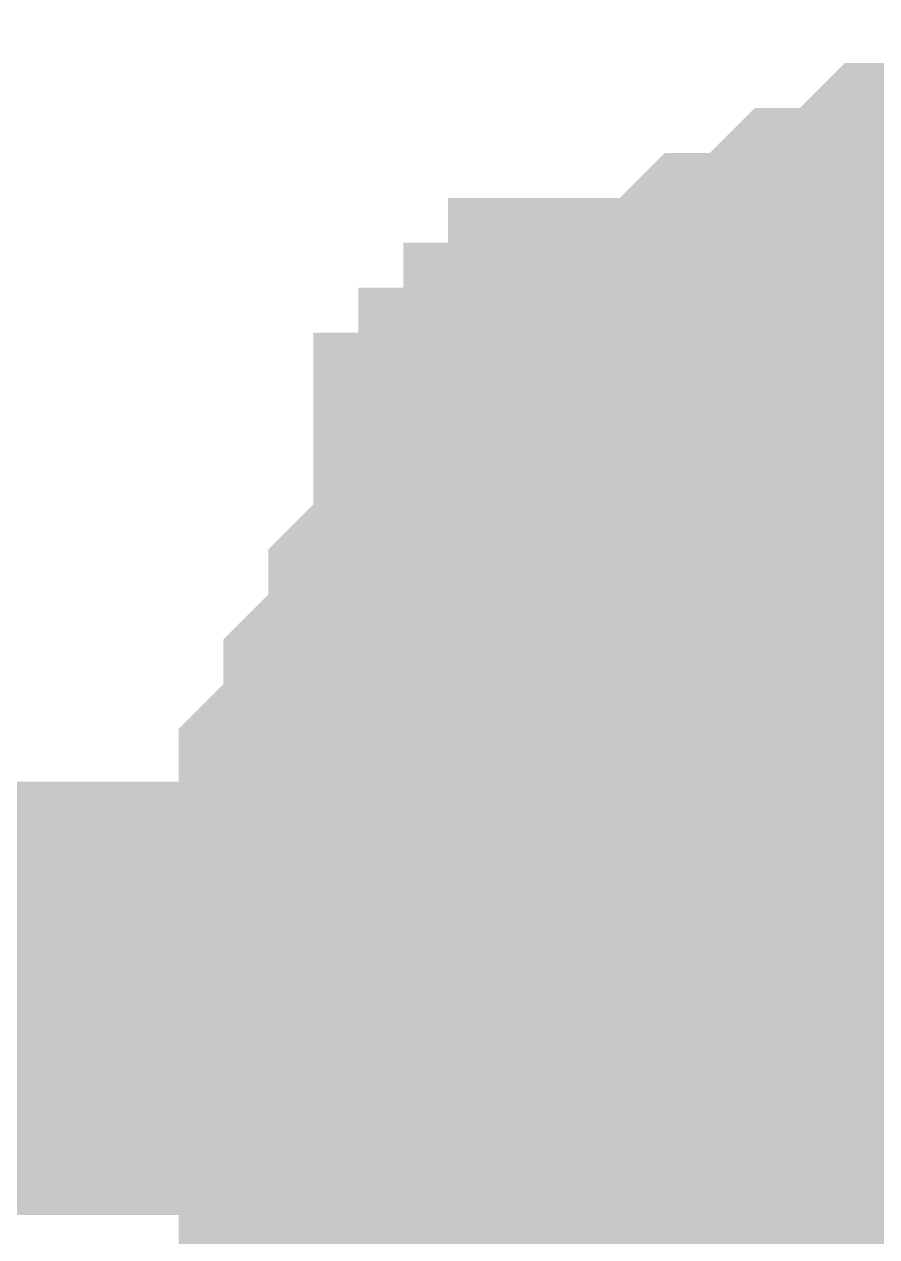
# Model space of a CAD drawing. Extents: x 196 to 1101, y 70 to 664.
# Drawn here: x 441.308 to 441.897, y 126 to 126.838 of the extents above; entities that cross this region are included whole.
import ezdxf

# ---------------------------------------------------------------- set-up
doc = ezdxf.new("R2010")
doc.units = 0
doc.header["$MEASUREMENT"] = 0
doc.layers.add('Sheet', color=255, linetype='CONTINUOUS')

msp = doc.modelspace()

# ---------------------------------------------------------------- linework, layer by layer
at = {"layer": 'Sheet', "const_width": 0.29972}
for points in [[(414.57636, 141.16972), (427.06092, 141.16972), (427.06092, 126.16438), (442.06103, 126.16438), (442.06103, 126.16438)], [(441.56414, 126.16438), (441.56414, 126.19545), (441.56414, 126.22652), (441.56414, 126.22652), (441.56414, 126.25758), (441.56414, 126.28865), (441.59519, 126.31972), (441.59519, 126.35079), (441.59519, 126.35079), (441.62625, 126.38185), (441.62625, 126.41292), (441.62625, 126.41292), (441.6573, 126.44399), (441.6573, 126.47505), (441.68836, 126.47505), (441.68836, 126.50612), (441.71942, 126.50612), (441.71942, 126.53719), (441.75047, 126.53719), (441.75047, 126.56825), (441.78153, 126.56825), (441.81259, 126.59932), (441.81259, 126.59932), (441.84364, 126.59932), (441.8747, 126.63039), (441.8747, 126.63039), (441.90575, 126.63039), (441.93681, 126.66145), (441.96787, 126.66145), (441.99892, 126.66145), (441.99892, 126.66145), (442.02998, 126.66145), (442.06103, 126.66145)], [(441.56414, 126.16438), (441.56414, 126.19545), (441.56414, 126.22652), (441.56414, 126.22652), (441.56414, 126.25758), (441.56414, 126.28865), (441.59519, 126.31972), (441.59519, 126.35079), (441.59519, 126.35079), (441.62625, 126.38185), (441.62625, 126.41292), (441.62625, 126.41292), (441.6573, 126.44399), (441.6573, 126.47505), (441.68836, 126.47505), (441.68836, 126.50612), (441.71942, 126.50612), (441.71942, 126.53719), (441.75047, 126.53719), (441.75047, 126.56825), (441.78153, 126.56825), (441.81259, 126.59932), (441.81259, 126.59932), (441.84364, 126.59932), (441.8747, 126.63039), (441.8747, 126.63039), (441.90575, 126.63039), (441.93681, 126.66145), (441.96787, 126.66145), (441.99892, 126.66145), (441.99892, 126.66145), (442.02998, 126.66145), (442.06103, 126.66145)], [(441.56414, 126.16438), (441.56414, 126.19545), (441.56414, 126.22652), (441.56414, 126.22652), (441.56414, 126.25758), (441.56414, 126.28865), (441.59519, 126.31972), (441.59519, 126.35079), (441.59519, 126.35079), (441.62625, 126.38185), (441.62625, 126.41292), (441.62625, 126.41292), (441.6573, 126.44399), (441.6573, 126.47505), (441.68836, 126.47505), (441.68836, 126.50612), (441.71942, 126.50612), (441.71942, 126.53719), (441.75047, 126.53719), (441.75047, 126.56825), (441.78153, 126.56825), (441.81259, 126.59932), (441.81259, 126.59932), (441.84364, 126.59932), (441.8747, 126.63039), (441.8747, 126.63039), (441.90575, 126.63039), (441.93681, 126.66145), (441.96787, 126.66145), (441.99892, 126.66145), (441.99892, 126.66145), (442.02998, 126.66145), (442.06103, 126.66145)], [(441.56414, 126.16438), (441.56414, 126.19545), (441.56414, 126.22652), (441.56414, 126.22652), (441.56414, 126.25758), (441.56414, 126.28865), (441.59519, 126.31972), (441.59519, 126.35079), (441.59519, 126.35079), (441.62625, 126.38185), (441.62625, 126.41292), (441.62625, 126.41292), (441.6573, 126.44399), (441.6573, 126.47505), (441.68836, 126.47505), (441.68836, 126.50612), (441.71942, 126.50612), (441.71942, 126.53719), (441.75047, 126.53719), (441.75047, 126.56825), (441.78153, 126.56825), (441.81259, 126.59932), (441.81259, 126.59932), (441.84364, 126.59932), (441.8747, 126.63039), (441.8747, 126.63039), (441.90575, 126.63039), (441.93681, 126.66145), (441.96787, 126.66145), (441.99892, 126.66145), (441.99892, 126.66145), (442.02998, 126.66145), (442.06103, 126.66145)], [(441.56414, 126.16438), (441.56414, 126.19545), (441.56414, 126.22652), (441.56414, 126.22652), (441.56414, 126.25758), (441.56414, 126.28865), (441.59519, 126.31972), (441.59519, 126.35079), (441.59519, 126.35079), (441.62625, 126.38185), (441.62625, 126.41292), (441.62625, 126.41292), (441.6573, 126.44399), (441.6573, 126.47505), (441.68836, 126.47505), (441.68836, 126.50612), (441.71942, 126.50612), (441.71942, 126.53719), (441.75047, 126.53719), (441.75047, 126.56825), (441.78153, 126.56825), (441.81259, 126.59932), (441.81259, 126.59932), (441.84364, 126.59932), (441.8747, 126.63039), (441.8747, 126.63039), (441.90575, 126.63039), (441.93681, 126.66145), (441.96787, 126.66145), (441.99892, 126.66145), (441.99892, 126.66145), (442.02998, 126.66145), (442.06103, 126.66145)], [(441.56414, 126.16438), (441.56414, 126.19545), (441.56414, 126.22652), (441.56414, 126.22652), (441.56414, 126.25758), (441.56414, 126.28865), (441.59519, 126.31972), (441.59519, 126.35079), (441.59519, 126.35079), (441.62625, 126.38185), (441.62625, 126.41292), (441.62625, 126.41292), (441.6573, 126.44399), (441.6573, 126.47505), (441.68836, 126.47505), (441.68836, 126.50612), (441.71942, 126.50612), (441.71942, 126.53719), (441.75047, 126.53719), (441.75047, 126.56825), (441.78153, 126.56825), (441.81259, 126.59932), (441.81259, 126.59932), (441.84364, 126.59932), (441.8747, 126.63039), (441.8747, 126.63039), (441.90575, 126.63039), (441.93681, 126.66145), (441.96787, 126.66145), (441.99892, 126.66145), (441.99892, 126.66145), (442.02998, 126.66145), (442.06103, 126.66145)], [(441.56414, 126.16438), (441.56414, 126.19545), (441.56414, 126.22652), (441.56414, 126.22652), (441.56414, 126.25758), (441.56414, 126.28865), (441.59519, 126.31972), (441.59519, 126.35079), (441.59519, 126.35079), (441.62625, 126.38185), (441.62625, 126.41292), (441.62625, 126.41292), (441.6573, 126.44399), (441.6573, 126.47505), (441.68836, 126.47505), (441.68836, 126.50612), (441.71942, 126.50612), (441.71942, 126.53719), (441.75047, 126.53719), (441.75047, 126.56825), (441.78153, 126.56825), (441.81259, 126.59932), (441.81259, 126.59932), (441.84364, 126.59932), (441.8747, 126.63039), (441.8747, 126.63039), (441.90575, 126.63039), (441.93681, 126.66145), (441.96787, 126.66145), (441.99892, 126.66145), (441.99892, 126.66145), (442.02998, 126.66145), (442.06103, 126.66145)], [(441.56414, 126.16438), (441.56414, 126.19545), (441.56414, 126.22652), (441.56414, 126.22652), (441.56414, 126.25758), (441.56414, 126.28865), (441.59519, 126.31972), (441.59519, 126.35079), (441.59519, 126.35079), (441.62625, 126.38185), (441.62625, 126.41292), (441.62625, 126.41292), (441.6573, 126.44399), (441.6573, 126.47505), (441.68836, 126.47505), (441.68836, 126.50612), (441.71942, 126.50612), (441.71942, 126.53719), (441.75047, 126.53719), (441.75047, 126.56825), (441.78153, 126.56825), (441.81259, 126.59932), (441.81259, 126.59932), (441.84364, 126.59932), (441.8747, 126.63039), (441.8747, 126.63039), (441.90575, 126.63039), (441.93681, 126.66145), (441.96787, 126.66145), (441.99892, 126.66145), (441.99892, 126.66145), (442.02998, 126.66145), (442.06103, 126.66145)], [(441.56414, 126.16438), (441.56414, 126.19545), (441.56414, 126.22652), (441.56414, 126.22652), (441.56414, 126.25758), (441.56414, 126.28865), (441.59519, 126.31972), (441.59519, 126.35079), (441.59519, 126.35079), (441.62625, 126.38185), (441.62625, 126.41292), (441.62625, 126.41292), (441.6573, 126.44399), (441.6573, 126.47505), (441.68836, 126.47505), (441.68836, 126.50612), (441.71942, 126.50612), (441.71942, 126.53719), (441.75047, 126.53719), (441.75047, 126.56825), (441.78153, 126.56825), (441.81259, 126.59932), (441.81259, 126.59932), (441.84364, 126.59932), (441.8747, 126.63039), (441.8747, 126.63039), (441.90575, 126.63039), (441.93681, 126.66145), (441.96787, 126.66145), (441.99892, 126.66145), (441.99892, 126.66145), (442.02998, 126.66145), (442.06103, 126.66145)], [(441.56414, 126.16438), (441.56414, 126.19545), (441.56414, 126.22652), (441.56414, 126.22652), (441.56414, 126.25758), (441.56414, 126.28865), (441.59519, 126.31972), (441.59519, 126.35079), (441.59519, 126.35079), (441.62625, 126.38185), (441.62625, 126.41292), (441.62625, 126.41292), (441.6573, 126.44399), (441.6573, 126.47505), (441.68836, 126.47505), (441.68836, 126.50612), (441.71942, 126.50612), (441.71942, 126.53719), (441.75047, 126.53719), (441.75047, 126.56825), (441.78153, 126.56825), (441.81259, 126.59932), (441.81259, 126.59932), (441.84364, 126.59932), (441.8747, 126.63039), (441.8747, 126.63039), (441.90575, 126.63039), (441.93681, 126.66145), (441.96787, 126.66145), (441.99892, 126.66145), (441.99892, 126.66145), (442.02998, 126.66145), (442.06103, 126.66145)], [(441.56414, 126.16438), (441.56414, 126.19545), (441.56414, 126.22652), (441.56414, 126.22652), (441.56414, 126.25758), (441.56414, 126.28865), (441.59519, 126.31972), (441.59519, 126.35079), (441.59519, 126.35079), (441.62625, 126.38185), (441.62625, 126.41292), (441.62625, 126.41292), (441.6573, 126.44399), (441.6573, 126.47505), (441.68836, 126.47505), (441.68836, 126.50612), (441.71942, 126.50612), (441.71942, 126.53719), (441.75047, 126.53719), (441.75047, 126.56825), (441.78153, 126.56825), (441.81259, 126.59932), (441.81259, 126.59932), (441.84364, 126.59932), (441.8747, 126.63039), (441.8747, 126.63039), (441.90575, 126.63039), (441.93681, 126.66145), (441.96787, 126.66145), (441.99892, 126.66145), (441.99892, 126.66145), (442.02998, 126.66145), (442.06103, 126.66145)], [(441.56414, 126.16438), (441.56414, 126.19545), (441.56414, 126.22652), (441.56414, 126.22652), (441.56414, 126.25758), (441.56414, 126.28865), (441.59519, 126.31972), (441.59519, 126.35079), (441.59519, 126.35079), (441.62625, 126.38185), (441.62625, 126.41292), (441.62625, 126.41292), (441.6573, 126.44399), (441.6573, 126.47505), (441.68836, 126.47505), (441.68836, 126.50612), (441.71942, 126.50612), (441.71942, 126.53719), (441.75047, 126.53719), (441.75047, 126.56825), (441.78153, 126.56825), (441.81259, 126.59932), (441.81259, 126.59932), (441.84364, 126.59932), (441.8747, 126.63039), (441.8747, 126.63039), (441.90575, 126.63039), (441.93681, 126.66145), (441.96787, 126.66145), (441.99892, 126.66145), (441.99892, 126.66145), (442.02998, 126.66145), (442.06103, 126.66145)], [(441.56414, 126.16438), (441.56414, 126.19545), (441.56414, 126.22652), (441.56414, 126.22652), (441.56414, 126.25758), (441.56414, 126.28865), (441.59519, 126.31972), (441.59519, 126.35079), (441.59519, 126.35079), (441.62625, 126.38185), (441.62625, 126.41292), (441.62625, 126.41292), (441.6573, 126.44399), (441.6573, 126.47505), (441.68836, 126.47505), (441.68836, 126.50612), (441.71942, 126.50612), (441.71942, 126.53719), (441.75047, 126.53719), (441.75047, 126.56825), (441.78153, 126.56825), (441.81259, 126.59932), (441.81259, 126.59932), (441.84364, 126.59932), (441.8747, 126.63039), (441.8747, 126.63039), (441.90575, 126.63039), (441.93681, 126.66145), (441.96787, 126.66145), (441.99892, 126.66145), (441.99892, 126.66145), (442.02998, 126.66145), (442.06103, 126.66145)], [(441.56414, 126.16438), (441.56414, 126.19545), (441.56414, 126.22652), (441.56414, 126.22652), (441.56414, 126.25758), (441.56414, 126.28865), (441.59519, 126.31972), (441.59519, 126.35079), (441.59519, 126.35079), (441.62625, 126.38185), (441.62625, 126.41292), (441.62625, 126.41292), (441.6573, 126.44399), (441.6573, 126.47505), (441.68836, 126.47505), (441.68836, 126.50612), (441.71942, 126.50612), (441.71942, 126.53719), (441.75047, 126.53719), (441.75047, 126.56825), (441.78153, 126.56825), (441.81259, 126.59932), (441.81259, 126.59932), (441.84364, 126.59932), (441.8747, 126.63039), (441.8747, 126.63039), (441.90575, 126.63039), (441.93681, 126.66145), (441.96787, 126.66145), (441.99892, 126.66145), (441.99892, 126.66145), (442.02998, 126.66145), (442.06103, 126.66145)], [(441.56414, 126.16438), (441.56414, 126.19545), (441.56414, 126.22652), (441.56414, 126.22652), (441.56414, 126.25758), (441.56414, 126.28865), (441.59519, 126.31972), (441.59519, 126.35079), (441.59519, 126.35079), (441.62625, 126.38185), (441.62625, 126.41292), (441.62625, 126.41292), (441.6573, 126.44399), (441.6573, 126.47505), (441.68836, 126.47505), (441.68836, 126.50612), (441.71942, 126.50612), (441.71942, 126.53719), (441.75047, 126.53719), (441.75047, 126.56825), (441.78153, 126.56825), (441.81259, 126.59932), (441.81259, 126.59932), (441.84364, 126.59932), (441.8747, 126.63039), (441.8747, 126.63039), (441.90575, 126.63039), (441.93681, 126.66145), (441.96787, 126.66145), (441.99892, 126.66145), (441.99892, 126.66145), (442.02998, 126.66145), (442.06103, 126.66145)], [(441.56414, 126.16438), (441.56414, 126.19545), (441.56414, 126.22652), (441.56414, 126.22652), (441.56414, 126.25758), (441.56414, 126.28865), (441.59519, 126.31972), (441.59519, 126.35079), (441.59519, 126.35079), (441.62625, 126.38185), (441.62625, 126.41292), (441.62625, 126.41292), (441.6573, 126.44399), (441.6573, 126.47505), (441.68836, 126.47505), (441.68836, 126.50612), (441.71942, 126.50612), (441.71942, 126.53719), (441.75047, 126.53719), (441.75047, 126.56825), (441.78153, 126.56825), (441.81259, 126.59932), (441.81259, 126.59932), (441.84364, 126.59932), (441.8747, 126.63039), (441.8747, 126.63039), (441.90575, 126.63039), (441.93681, 126.66145), (441.96787, 126.66145), (441.99892, 126.66145), (441.99892, 126.66145), (442.02998, 126.66145), (442.06103, 126.66145)], [(441.56414, 126.16438), (441.56414, 126.19545), (441.56414, 126.22652), (441.56414, 126.22652), (441.56414, 126.25758), (441.56414, 126.28865), (441.59519, 126.31972), (441.59519, 126.35079), (441.59519, 126.35079), (441.62625, 126.38185), (441.62625, 126.41292), (441.62625, 126.41292), (441.6573, 126.44399), (441.6573, 126.47505), (441.68836, 126.47505), (441.68836, 126.50612), (441.71942, 126.50612), (441.71942, 126.53719), (441.75047, 126.53719), (441.75047, 126.56825), (441.78153, 126.56825), (441.81259, 126.59932), (441.81259, 126.59932), (441.84364, 126.59932), (441.8747, 126.63039), (441.8747, 126.63039), (441.90575, 126.63039), (441.93681, 126.66145), (441.96787, 126.66145), (441.99892, 126.66145), (441.99892, 126.66145), (442.02998, 126.66145), (442.06103, 126.66145)], [(441.56414, 126.16438), (441.56414, 126.19545), (441.56414, 126.22652), (441.56414, 126.22652), (441.56414, 126.25758), (441.56414, 126.28865), (441.59519, 126.31972), (441.59519, 126.35079), (441.59519, 126.35079), (441.62625, 126.38185), (441.62625, 126.41292), (441.62625, 126.41292), (441.6573, 126.44399), (441.6573, 126.47505), (441.68836, 126.47505), (441.68836, 126.50612), (441.71942, 126.50612), (441.71942, 126.53719), (441.75047, 126.53719), (441.75047, 126.56825), (441.78153, 126.56825), (441.81259, 126.59932), (441.81259, 126.59932), (441.84364, 126.59932), (441.8747, 126.63039), (441.8747, 126.63039), (441.90575, 126.63039), (441.93681, 126.66145), (441.96787, 126.66145), (441.99892, 126.66145), (441.99892, 126.66145), (442.02998, 126.66145), (442.06103, 126.66145)], [(441.56414, 126.16438), (441.56414, 126.19545), (441.56414, 126.22652), (441.56414, 126.22652), (441.56414, 126.25758), (441.56414, 126.28865), (441.59519, 126.31972), (441.59519, 126.35079), (441.59519, 126.35079), (441.62625, 126.38185), (441.62625, 126.41292), (441.62625, 126.41292), (441.6573, 126.44399), (441.6573, 126.47505), (441.68836, 126.47505), (441.68836, 126.50612), (441.71942, 126.50612), (441.71942, 126.53719), (441.75047, 126.53719), (441.75047, 126.56825), (441.78153, 126.56825), (441.81259, 126.59932), (441.81259, 126.59932), (441.84364, 126.59932), (441.8747, 126.63039), (441.8747, 126.63039), (441.90575, 126.63039), (441.93681, 126.66145), (441.96787, 126.66145), (441.99892, 126.66145), (441.99892, 126.66145), (442.02998, 126.66145), (442.06103, 126.66145)], [(441.56414, 126.16438), (441.56414, 126.19545), (441.56414, 126.22652), (441.56414, 126.22652), (441.56414, 126.25758), (441.56414, 126.28865), (441.59519, 126.31972), (441.59519, 126.35079), (441.59519, 126.35079), (441.62625, 126.38185), (441.62625, 126.41292), (441.62625, 126.41292), (441.6573, 126.44399), (441.6573, 126.47505), (441.68836, 126.47505), (441.68836, 126.50612), (441.71942, 126.50612), (441.71942, 126.53719), (441.75047, 126.53719), (441.75047, 126.56825), (441.78153, 126.56825), (441.81259, 126.59932), (441.81259, 126.59932), (441.84364, 126.59932), (441.8747, 126.63039), (441.8747, 126.63039), (441.90575, 126.63039), (441.93681, 126.66145), (441.96787, 126.66145), (441.99892, 126.66145), (441.99892, 126.66145), (442.02998, 126.66145), (442.06103, 126.66145)], [(441.68836, 125.82265), (441.68836, 125.85371), (441.6573, 125.85371), (441.6573, 125.88478), (441.62625, 125.91585), (441.62625, 125.91585), (441.62625, 125.94691), (441.59519, 125.97798), (441.59519, 125.97798), (441.59519, 126.00905), (441.56414, 126.04012), (441.56414, 126.07118), (441.56414, 126.10225), (441.56414, 126.10225), (441.56414, 126.13332), (441.56414, 126.16438)], [(441.56414, 126.16438), (441.56414, 126.16438)], [(441.68836, 125.82265), (441.68836, 125.85371), (441.6573, 125.85371), (441.6573, 125.88478), (441.62625, 125.91585), (441.62625, 125.91585), (441.62625, 125.94691), (441.59519, 125.97798), (441.59519, 125.97798), (441.59519, 126.00905), (441.56414, 126.04012), (441.56414, 126.07118), (441.56414, 126.10225), (441.56414, 126.10225), (441.56414, 126.13332), (441.56414, 126.16438)], [(441.56414, 126.16438), (441.56414, 126.16438)], [(441.68836, 125.82265), (441.68836, 125.85371), (441.6573, 125.85371), (441.6573, 125.88478), (441.62625, 125.91585), (441.62625, 125.91585), (441.62625, 125.94691), (441.59519, 125.97798), (441.59519, 125.97798), (441.59519, 126.00905), (441.56414, 126.04012), (441.56414, 126.07118), (441.56414, 126.10225), (441.56414, 126.10225), (441.56414, 126.13332), (441.56414, 126.16438)], [(441.56414, 126.16438), (441.56414, 126.16438)], [(441.68836, 125.82265), (441.68836, 125.85371), (441.6573, 125.85371), (441.6573, 125.88478), (441.62625, 125.91585), (441.62625, 125.91585), (441.62625, 125.94691), (441.59519, 125.97798), (441.59519, 125.97798), (441.59519, 126.00905), (441.56414, 126.04012), (441.56414, 126.07118), (441.56414, 126.10225), (441.56414, 126.10225), (441.56414, 126.13332), (441.56414, 126.16438)], [(441.56414, 126.16438), (441.56414, 126.16438)], [(441.68836, 125.82265), (441.68836, 125.85371), (441.6573, 125.85371), (441.6573, 125.88478), (441.62625, 125.91585), (441.62625, 125.91585), (441.62625, 125.94691), (441.59519, 125.97798), (441.59519, 125.97798), (441.59519, 126.00905), (441.56414, 126.04012), (441.56414, 126.07118), (441.56414, 126.10225), (441.56414, 126.10225), (441.56414, 126.13332), (441.56414, 126.16438)], [(441.56414, 126.16438), (441.56414, 126.16438)], [(441.68836, 125.82265), (441.68836, 125.85371), (441.6573, 125.85371), (441.6573, 125.88478), (441.62625, 125.91585), (441.62625, 125.91585), (441.62625, 125.94691), (441.59519, 125.97798), (441.59519, 125.97798), (441.59519, 126.00905), (441.56414, 126.04012), (441.56414, 126.07118), (441.56414, 126.10225), (441.56414, 126.10225), (441.56414, 126.13332), (441.56414, 126.16438)], [(441.56414, 126.16438), (441.56414, 126.16438)], [(441.68836, 125.82265), (441.68836, 125.85371), (441.6573, 125.85371), (441.6573, 125.88478), (441.62625, 125.91585), (441.62625, 125.91585), (441.62625, 125.94691), (441.59519, 125.97798), (441.59519, 125.97798), (441.59519, 126.00905), (441.56414, 126.04012), (441.56414, 126.07118), (441.56414, 126.10225), (441.56414, 126.10225), (441.56414, 126.13332), (441.56414, 126.16438)], [(441.56414, 126.16438), (441.56414, 126.16438)], [(441.68836, 125.82265), (441.68836, 125.85371), (441.6573, 125.85371), (441.6573, 125.88478), (441.62625, 125.91585), (441.62625, 125.91585), (441.62625, 125.94691), (441.59519, 125.97798), (441.59519, 125.97798), (441.59519, 126.00905), (441.56414, 126.04012), (441.56414, 126.07118), (441.56414, 126.10225), (441.56414, 126.10225), (441.56414, 126.13332), (441.56414, 126.16438)], [(441.56414, 126.16438), (441.56414, 126.16438)], [(441.68836, 125.82265), (441.68836, 125.85371), (441.6573, 125.85371), (441.6573, 125.88478), (441.62625, 125.91585), (441.62625, 125.91585), (441.62625, 125.94691), (441.59519, 125.97798), (441.59519, 125.97798), (441.59519, 126.00905), (441.56414, 126.04012), (441.56414, 126.07118), (441.56414, 126.10225), (441.56414, 126.10225), (441.56414, 126.13332), (441.56414, 126.16438)], [(441.56414, 126.16438), (441.56414, 126.16438)], [(441.68836, 125.82265), (441.68836, 125.85371), (441.6573, 125.85371), (441.6573, 125.88478), (441.62625, 125.91585), (441.62625, 125.91585), (441.62625, 125.94691), (441.59519, 125.97798), (441.59519, 125.97798), (441.59519, 126.00905), (441.56414, 126.04012), (441.56414, 126.07118), (441.56414, 126.10225), (441.56414, 126.10225), (441.56414, 126.13332), (441.56414, 126.16438)], [(441.56414, 126.16438), (441.56414, 126.16438)], [(441.68836, 125.82265), (441.68836, 125.85371), (441.6573, 125.85371), (441.6573, 125.88478), (441.62625, 125.91585), (441.62625, 125.91585), (441.62625, 125.94691), (441.59519, 125.97798), (441.59519, 125.97798), (441.59519, 126.00905), (441.56414, 126.04012), (441.56414, 126.07118), (441.56414, 126.10225), (441.56414, 126.10225), (441.56414, 126.13332), (441.56414, 126.16438)], [(441.56414, 126.16438), (441.56414, 126.16438)], [(441.68836, 125.82265), (441.68836, 125.85371), (441.6573, 125.85371), (441.6573, 125.88478), (441.62625, 125.91585), (441.62625, 125.91585), (441.62625, 125.94691), (441.59519, 125.97798), (441.59519, 125.97798), (441.59519, 126.00905), (441.56414, 126.04012), (441.56414, 126.07118), (441.56414, 126.10225), (441.56414, 126.10225), (441.56414, 126.13332), (441.56414, 126.16438)], [(441.56414, 126.16438), (441.56414, 126.16438)], [(441.68836, 125.82265), (441.68836, 125.85371), (441.6573, 125.85371), (441.6573, 125.88478), (441.62625, 125.91585), (441.62625, 125.91585), (441.62625, 125.94691), (441.59519, 125.97798), (441.59519, 125.97798), (441.59519, 126.00905), (441.56414, 126.04012), (441.56414, 126.07118), (441.56414, 126.10225), (441.56414, 126.10225), (441.56414, 126.13332), (441.56414, 126.16438)], [(441.56414, 126.16438), (441.56414, 126.16438)], [(441.68836, 125.82265), (441.68836, 125.85371), (441.6573, 125.85371), (441.6573, 125.88478), (441.62625, 125.91585), (441.62625, 125.91585), (441.62625, 125.94691), (441.59519, 125.97798), (441.59519, 125.97798), (441.59519, 126.00905), (441.56414, 126.04012), (441.56414, 126.07118), (441.56414, 126.10225), (441.56414, 126.10225), (441.56414, 126.13332), (441.56414, 126.16438)], [(441.56414, 126.16438), (441.56414, 126.16438)], [(441.68836, 125.82265), (441.68836, 125.85371), (441.6573, 125.85371), (441.6573, 125.88478), (441.62625, 125.91585), (441.62625, 125.91585), (441.62625, 125.94691), (441.59519, 125.97798), (441.59519, 125.97798), (441.59519, 126.00905), (441.56414, 126.04012), (441.56414, 126.07118), (441.56414, 126.10225), (441.56414, 126.10225), (441.56414, 126.13332), (441.56414, 126.16438)], [(441.56414, 126.16438), (441.56414, 126.16438)], [(441.68836, 125.82265), (441.68836, 125.85371), (441.6573, 125.85371), (441.6573, 125.88478), (441.62625, 125.91585), (441.62625, 125.91585), (441.62625, 125.94691), (441.59519, 125.97798), (441.59519, 125.97798), (441.59519, 126.00905), (441.56414, 126.04012), (441.56414, 126.07118), (441.56414, 126.10225), (441.56414, 126.10225), (441.56414, 126.13332), (441.56414, 126.16438)], [(441.56414, 126.16438), (441.56414, 126.16438)], [(441.68836, 125.82265), (441.68836, 125.85371), (441.6573, 125.85371), (441.6573, 125.88478), (441.62625, 125.91585), (441.62625, 125.91585), (441.62625, 125.94691), (441.59519, 125.97798), (441.59519, 125.97798), (441.59519, 126.00905), (441.56414, 126.04012), (441.56414, 126.07118), (441.56414, 126.10225), (441.56414, 126.10225), (441.56414, 126.13332), (441.56414, 126.16438)], [(441.56414, 126.16438), (441.56414, 126.16438)], [(441.68836, 125.82265), (441.68836, 125.85371), (441.6573, 125.85371), (441.6573, 125.88478), (441.62625, 125.91585), (441.62625, 125.91585), (441.62625, 125.94691), (441.59519, 125.97798), (441.59519, 125.97798), (441.59519, 126.00905), (441.56414, 126.04012), (441.56414, 126.07118), (441.56414, 126.10225), (441.56414, 126.10225), (441.56414, 126.13332), (441.56414, 126.16438)], [(441.56414, 126.16438), (441.56414, 126.16438)], [(441.68836, 125.82265), (441.68836, 125.85371), (441.6573, 125.85371), (441.6573, 125.88478), (441.62625, 125.91585), (441.62625, 125.91585), (441.62625, 125.94691), (441.59519, 125.97798), (441.59519, 125.97798), (441.59519, 126.00905), (441.56414, 126.04012), (441.56414, 126.07118), (441.56414, 126.10225), (441.56414, 126.10225), (441.56414, 126.13332), (441.56414, 126.16438)], [(441.56414, 126.16438), (441.56414, 126.16438)], [(441.68836, 125.82265), (441.68836, 125.85371), (441.6573, 125.85371), (441.6573, 125.88478), (441.62625, 125.91585), (441.62625, 125.91585), (441.62625, 125.94691), (441.59519, 125.97798), (441.59519, 125.97798), (441.59519, 126.00905), (441.56414, 126.04012), (441.56414, 126.07118), (441.56414, 126.10225), (441.56414, 126.10225), (441.56414, 126.13332), (441.56414, 126.16438)], [(441.56414, 126.16438), (441.56414, 126.16438)]]:
    msp.add_lwpolyline(points, dxfattribs=at)
at = {"layer": 'Sheet', "const_width": 0.508}
for points in [[(441.68196, 126.183, 1), (442.18996, 126.183, 1)], [(441.68202, 126.183, 1), (442.19002, 126.183, 1)]]:
    msp.add_lwpolyline(points, format="xyb", close=True, dxfattribs=at)

doc.saveas('drawing.dxf')
